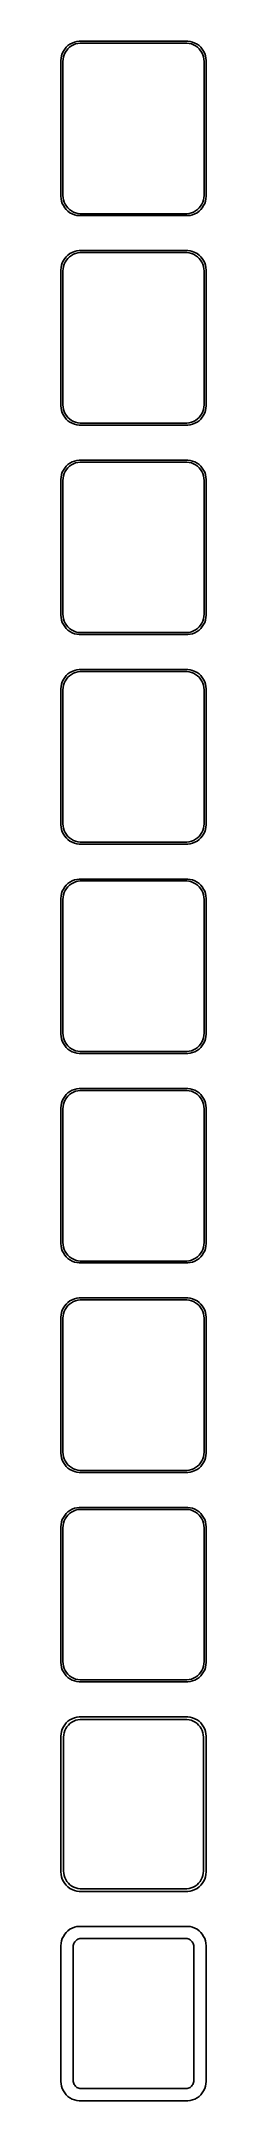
# Model space of a CAD drawing. Header units: metres. Extents: x -19 to 19, y 518 to 1048.
import ezdxf

# ---------------------------------------------------------------- set-up
doc = ezdxf.new("R2010")
doc.units = ezdxf.units.M

msp = doc.modelspace()

# ---------------------------------------------------------------- linework, layer by layer
for p, q in [((-17.7951, 1046.44), (-18.1315, 1045.91)), ((-17.3948, 1046.92), (-17.7951, 1046.44)), ((-17.6624, 1045.54), (-17.3428, 1046.04)), ((-16.9371, 1047.35), (-17.3948, 1046.92)), ((-17.3428, 1046.04), (-16.9626, 1046.5)), ((-16.9626, 1046.5), (-16.5278, 1046.91)), ((-16.4291, 1047.72), (-16.9371, 1047.35)), ((-16.5278, 1046.91), (-16.0452, 1047.26)), ((-15.8789, 1048.02), (-16.4291, 1047.72)), ((-16.0452, 1047.26), (-15.5224, 1047.55)), ((-15.2951, 1048.26), (-15.8789, 1048.02)), ((-15.5224, 1047.55), (-14.9678, 1047.77)), ((-14.6869, 1048.41), (-15.2951, 1048.26)), ((-14.9678, 1047.77), (-14.3901, 1047.92)), ((-14.0639, 1048.49), (-14.6869, 1048.41)), ((-14.3901, 1047.92), (-13.7982, 1047.99)), ((14.0639, 1048.49), (-14.0639, 1048.49)), ((-13.7982, 1047.99), (13.7982, 1047.99)), ((13.7982, 1047.99), (14.3901, 1047.92)), ((14.6869, 1048.41), (14.0639, 1048.49)), ((14.3901, 1047.92), (14.9678, 1047.77)), ((15.2951, 1048.26), (14.6869, 1048.41)), ((14.9678, 1047.77), (15.5224, 1047.55)), ((15.8789, 1048.02), (15.2951, 1048.26)), ((15.5224, 1047.55), (16.0452, 1047.26)), ((16.4291, 1047.72), (15.8789, 1048.02)), ((16.0452, 1047.26), (16.5278, 1046.91)), ((16.9371, 1047.35), (16.4291, 1047.72)), ((16.5278, 1046.91), (16.9626, 1046.5)), ((17.3948, 1046.92), (16.9371, 1047.35)), ((16.9626, 1046.5), (17.3428, 1046.04)), ((17.3428, 1046.04), (17.6624, 1045.54)), ((17.7951, 1046.44), (17.3948, 1046.92)), ((18.1315, 1045.91), (17.7951, 1046.44)), ((-18.7106, 1044.13), (-18.75, 1043.5)), ((-18.75, 1043.5), (-18.75, 1008.5)), ((-18.5929, 1044.74), (-18.7106, 1044.13)), ((-18.3989, 1045.34), (-18.5929, 1044.74)), ((-18.1315, 1045.91), (-18.3989, 1045.34)), ((-18.25, 1043.25), (-18.2125, 1043.85)), ((-18.25, 1008.75), (-18.25, 1043.25)), ((-18.2125, 1043.85), (-18.1008, 1044.43)), ((-18.1008, 1044.43), (-17.9164, 1045)), ((-17.9164, 1045), (-17.6624, 1045.54)), ((17.6624, 1045.54), (17.9164, 1045)), ((17.9164, 1045), (18.1008, 1044.43)), ((18.1008, 1044.43), (18.2125, 1043.85)), ((18.3989, 1045.34), (18.1315, 1045.91)), ((18.2125, 1043.85), (18.25, 1043.25)), ((18.25, 1043.25), (18.25, 1008.75)), ((18.5929, 1044.74), (18.3989, 1045.34)), ((18.7106, 1044.13), (18.5929, 1044.74)), ((18.75, 1043.5), (18.7106, 1044.13)), ((18.75, 1008.5), (18.75, 1043.5)), ((-18.75, 1008.5), (-18.7106, 1007.87)), ((-18.7106, 1007.87), (-18.5929, 1007.26)), ((-18.5929, 1007.26), (-18.3989, 1006.66)), ((-18.3989, 1006.66), (-18.1315, 1006.09)), ((-18.2125, 1008.15), (-18.25, 1008.75)), ((-18.1008, 1007.57), (-18.2125, 1008.15)), ((-18.1315, 1006.09), (-17.7951, 1005.56)), ((-17.9164, 1007), (-18.1008, 1007.57)), ((-17.6624, 1006.46), (-17.9164, 1007)), ((-17.7951, 1005.56), (-17.3948, 1005.08)), ((-17.3428, 1005.96), (-17.6624, 1006.46)), ((-17.3948, 1005.08), (-16.9371, 1004.65)), ((-16.9626, 1005.5), (-17.3428, 1005.96)), ((-16.5278, 1005.09), (-16.9626, 1005.5)), ((-16.9371, 1004.65), (-16.4291, 1004.28)), ((-16.0452, 1004.74), (-16.5278, 1005.09)), ((-16.4291, 1004.28), (-15.8789, 1003.98)), ((-15.5224, 1004.45), (-16.0452, 1004.74)), ((-15.8789, 1003.98), (-15.2951, 1003.74)), ((-14.9678, 1004.23), (-15.5224, 1004.45)), ((-15.2951, 1003.74), (-14.6869, 1003.59)), ((-14.3901, 1004.08), (-14.9678, 1004.23)), ((-14.6869, 1003.59), (-14.0639, 1003.51)), ((-13.7982, 1004.01), (-14.3901, 1004.08)), ((13.7982, 1004.01), (-13.7982, 1004.01)), ((14.3901, 1004.08), (13.7982, 1004.01)), ((14.0639, 1003.51), (14.6869, 1003.59)), ((14.9678, 1004.23), (14.3901, 1004.08)), ((14.6869, 1003.59), (15.2951, 1003.74)), ((15.5224, 1004.45), (14.9678, 1004.23)), ((15.2951, 1003.74), (15.8789, 1003.98)), ((16.0452, 1004.74), (15.5224, 1004.45)), ((15.8789, 1003.98), (16.4291, 1004.28)), ((16.5278, 1005.09), (16.0452, 1004.74)), ((16.4291, 1004.28), (16.9371, 1004.65)), ((16.9626, 1005.5), (16.5278, 1005.09)), ((16.9371, 1004.65), (17.3948, 1005.08)), ((17.3428, 1005.96), (16.9626, 1005.5)), ((17.6624, 1006.46), (17.3428, 1005.96)), ((17.3948, 1005.08), (17.7951, 1005.56)), ((17.9164, 1007), (17.6624, 1006.46)), ((17.7951, 1005.56), (18.1315, 1006.09)), ((18.1008, 1007.57), (17.9164, 1007)), ((18.2125, 1008.15), (18.1008, 1007.57)), ((18.1315, 1006.09), (18.3989, 1006.66)), ((18.25, 1008.75), (18.2125, 1008.15)), ((18.3989, 1006.66), (18.5929, 1007.26)), ((18.5929, 1007.26), (18.7106, 1007.87)), ((18.7106, 1007.87), (18.75, 1008.5)), ((-14.0639, 1003.51), (14.0639, 1003.51)), ((-16.9371, 993.353), (-17.3948, 992.923)), ((-16.4291, 993.722), (-16.9371, 993.353)), ((-16.5278, 992.91), (-16.0452, 993.261)), ((-15.8789, 994.024), (-16.4291, 993.722)), ((-16.0452, 993.261), (-15.5224, 993.548)), ((-15.2951, 994.255), (-15.8789, 994.024)), ((-15.5224, 993.548), (-14.9678, 993.768)), ((-14.6869, 994.411), (-15.2951, 994.255)), ((-14.9678, 993.768), (-14.3901, 993.916)), ((-14.0639, 994.49), (-14.6869, 994.411)), ((-14.3901, 993.916), (-13.7982, 993.991)), ((14.0639, 994.49), (-14.0639, 994.49)), ((-13.7982, 993.991), (13.7982, 993.991)), ((13.7982, 993.991), (14.3901, 993.916)), ((14.6869, 994.411), (14.0639, 994.49)), ((14.3901, 993.916), (14.9678, 993.768)), ((15.2951, 994.255), (14.6869, 994.411)), ((14.9678, 993.768), (15.5224, 993.548)), ((15.8789, 994.024), (15.2951, 994.255)), ((15.5224, 993.548), (16.0452, 993.261)), ((16.4291, 993.722), (15.8789, 994.024)), ((16.0452, 993.261), (16.5278, 992.91)), ((16.9371, 993.353), (16.4291, 993.722)), ((17.3948, 992.923), (16.9371, 993.353)), ((-18.7106, 990.127), (-18.75, 989.5)), ((-18.75, 989.5), (-18.75, 954.5)), ((-18.5929, 990.743), (-18.7106, 990.127)), ((-18.3989, 991.341), (-18.5929, 990.743)), ((-18.1315, 991.909), (-18.3989, 991.341)), ((-18.25, 989.25), (-18.2125, 989.845)), ((-18.25, 954.75), (-18.25, 989.25)), ((-18.2125, 989.845), (-18.1008, 990.431)), ((-17.7951, 992.439), (-18.1315, 991.909)), ((-18.1008, 990.431), (-17.9164, 990.999)), ((-17.9164, 990.999), (-17.6624, 991.538)), ((-17.3948, 992.923), (-17.7951, 992.439)), ((-17.6624, 991.538), (-17.3428, 992.042)), ((-17.3428, 992.042), (-16.9626, 992.502)), ((-16.9626, 992.502), (-16.5278, 992.91)), ((16.5278, 992.91), (16.9626, 992.502)), ((16.9626, 992.502), (17.3428, 992.042)), ((17.3428, 992.042), (17.6624, 991.538)), ((17.7951, 992.439), (17.3948, 992.923)), ((17.6624, 991.538), (17.9164, 990.999)), ((18.1315, 991.909), (17.7951, 992.439)), ((17.9164, 990.999), (18.1008, 990.431)), ((18.1008, 990.431), (18.2125, 989.845)), ((18.3989, 991.341), (18.1315, 991.909)), ((18.2125, 989.845), (18.25, 989.25)), ((18.25, 989.25), (18.25, 954.75)), ((18.5929, 990.743), (18.3989, 991.341)), ((18.7106, 990.127), (18.5929, 990.743)), ((18.75, 989.5), (18.7106, 990.127)), ((18.75, 954.5), (18.75, 989.5)), ((-18.75, 954.5), (-18.7106, 953.873)), ((-18.7106, 953.873), (-18.5929, 953.257)), ((-18.5929, 953.257), (-18.3989, 952.659)), ((-18.3989, 952.659), (-18.1315, 952.091)), ((-18.2125, 954.155), (-18.25, 954.75)), ((-18.1008, 953.569), (-18.2125, 954.155)), ((-18.1315, 952.091), (-17.7951, 951.561)), ((-17.9164, 953.001), (-18.1008, 953.569)), ((-17.6624, 952.462), (-17.9164, 953.001)), ((-17.7951, 951.561), (-17.3948, 951.077)), ((-17.3428, 951.958), (-17.6624, 952.462)), ((-17.3948, 951.077), (-16.9371, 950.647)), ((-16.9626, 951.498), (-17.3428, 951.958)), ((-16.5278, 951.09), (-16.9626, 951.498)), ((-16.9371, 950.647), (-16.4291, 950.278)), ((-16.0452, 950.739), (-16.5278, 951.09)), ((-15.5224, 950.452), (-16.0452, 950.739)), ((16.0452, 950.739), (15.5224, 950.452)), ((16.5278, 951.09), (16.0452, 950.739)), ((16.4291, 950.278), (16.9371, 950.647)), ((16.9626, 951.498), (16.5278, 951.09)), ((16.9371, 950.647), (17.3948, 951.077)), ((17.3428, 951.958), (16.9626, 951.498)), ((17.6624, 952.462), (17.3428, 951.958)), ((17.3948, 951.077), (17.7951, 951.561)), ((17.9164, 953.001), (17.6624, 952.462)), ((17.7951, 951.561), (18.1315, 952.091)), ((18.1008, 953.569), (17.9164, 953.001)), ((18.2125, 954.155), (18.1008, 953.569)), ((18.1315, 952.091), (18.3989, 952.659)), ((18.25, 954.75), (18.2125, 954.155)), ((18.3989, 952.659), (18.5929, 953.257)), ((18.5929, 953.257), (18.7106, 953.873)), ((18.7106, 953.873), (18.75, 954.5)), ((-16.4291, 950.278), (-15.8789, 949.976)), ((-15.8789, 949.976), (-15.2951, 949.745)), ((-14.9678, 950.232), (-15.5224, 950.452)), ((-15.2951, 949.745), (-14.6869, 949.589)), ((-14.3901, 950.084), (-14.9678, 950.232)), ((-14.6869, 949.589), (-14.0639, 949.51)), ((-13.7982, 950.009), (-14.3901, 950.084)), ((-14.0639, 949.51), (14.0639, 949.51)), ((13.7982, 950.009), (-13.7982, 950.009)), ((14.3901, 950.084), (13.7982, 950.009)), ((14.0639, 949.51), (14.6869, 949.589)), ((14.9678, 950.232), (14.3901, 950.084)), ((14.6869, 949.589), (15.2951, 949.745)), ((15.5224, 950.452), (14.9678, 950.232)), ((15.2951, 949.745), (15.8789, 949.976)), ((15.8789, 949.976), (16.4291, 950.278)), ((-15.8789, 940.024), (-16.4291, 939.722)), ((-15.2951, 940.255), (-15.8789, 940.024)), ((-14.6869, 940.411), (-15.2951, 940.255)), ((-14.9678, 939.768), (-14.3901, 939.916)), ((-14.0639, 940.49), (-14.6869, 940.411)), ((-14.3901, 939.916), (-13.7982, 939.991)), ((14.0639, 940.49), (-14.0639, 940.49)), ((-13.7982, 939.991), (13.7982, 939.991)), ((13.7982, 939.991), (14.3901, 939.916)), ((14.6869, 940.411), (14.0639, 940.49)), ((14.3901, 939.916), (14.9678, 939.768)), ((15.2951, 940.255), (14.6869, 940.411)), ((15.8789, 940.024), (15.2951, 940.255)), ((16.4291, 939.722), (15.8789, 940.024)), ((-18.7106, 936.127), (-18.75, 935.5)), ((-18.75, 935.5), (-18.75, 900.5)), ((-18.5929, 936.743), (-18.7106, 936.127)), ((-18.3989, 937.341), (-18.5929, 936.743)), ((-18.1315, 937.909), (-18.3989, 937.341)), ((-18.25, 935.25), (-18.2125, 935.845)), ((-18.25, 900.75), (-18.25, 935.25)), ((-18.2125, 935.845), (-18.1008, 936.431)), ((-17.7951, 938.439), (-18.1315, 937.909)), ((-18.1008, 936.431), (-17.9164, 936.999)), ((-17.9164, 936.999), (-17.6624, 937.538)), ((-17.3948, 938.923), (-17.7951, 938.439)), ((-17.6624, 937.538), (-17.3428, 938.042)), ((-16.9371, 939.353), (-17.3948, 938.923)), ((-17.3428, 938.042), (-16.9626, 938.502)), ((-16.9626, 938.502), (-16.5278, 938.91)), ((-16.4291, 939.722), (-16.9371, 939.353)), ((-16.5278, 938.91), (-16.0452, 939.261)), ((-16.0452, 939.261), (-15.5224, 939.548)), ((-15.5224, 939.548), (-14.9678, 939.768)), ((14.9678, 939.768), (15.5224, 939.548)), ((15.5224, 939.548), (16.0452, 939.261)), ((16.0452, 939.261), (16.5278, 938.91)), ((16.9371, 939.353), (16.4291, 939.722)), ((16.5278, 938.91), (16.9626, 938.502)), ((17.3948, 938.923), (16.9371, 939.353)), ((16.9626, 938.502), (17.3428, 938.042)), ((17.3428, 938.042), (17.6624, 937.538)), ((17.7951, 938.439), (17.3948, 938.923)), ((17.6624, 937.538), (17.9164, 936.999)), ((18.1315, 937.909), (17.7951, 938.439)), ((17.9164, 936.999), (18.1008, 936.431)), ((18.1008, 936.431), (18.2125, 935.845)), ((18.3989, 937.341), (18.1315, 937.909)), ((18.2125, 935.845), (18.25, 935.25)), ((18.25, 935.25), (18.25, 900.75)), ((18.5929, 936.743), (18.3989, 937.341)), ((18.7106, 936.127), (18.5929, 936.743)), ((18.75, 935.5), (18.7106, 936.127)), ((18.75, 900.5), (18.75, 935.5)), ((-18.75, 900.5), (-18.7106, 899.873)), ((-18.7106, 899.873), (-18.5929, 899.257)), ((-18.5929, 899.257), (-18.3989, 898.659)), ((-18.3989, 898.659), (-18.1315, 898.091)), ((-18.2125, 900.155), (-18.25, 900.75)), ((-18.1008, 899.569), (-18.2125, 900.155)), ((-18.1315, 898.091), (-17.7951, 897.561)), ((-17.9164, 899.001), (-18.1008, 899.569)), ((-17.6624, 898.462), (-17.9164, 899.001)), ((-17.7951, 897.561), (-17.3948, 897.077)), ((-17.3428, 897.958), (-17.6624, 898.462)), ((-16.9626, 897.498), (-17.3428, 897.958)), ((-16.5278, 897.09), (-16.9626, 897.498)), ((16.9626, 897.498), (16.5278, 897.09)), ((17.3428, 897.958), (16.9626, 897.498)), ((17.6624, 898.462), (17.3428, 897.958)), ((17.3948, 897.077), (17.7951, 897.561)), ((17.9164, 899.001), (17.6624, 898.462)), ((17.7951, 897.561), (18.1315, 898.091)), ((18.1008, 899.569), (17.9164, 899.001)), ((18.2125, 900.155), (18.1008, 899.569)), ((18.1315, 898.091), (18.3989, 898.659)), ((18.25, 900.75), (18.2125, 900.155)), ((18.3989, 898.659), (18.5929, 899.257)), ((18.5929, 899.257), (18.7106, 899.873)), ((18.7106, 899.873), (18.75, 900.5)), ((-17.3948, 897.077), (-16.9371, 896.647)), ((-16.9371, 896.647), (-16.4291, 896.278)), ((-16.0452, 896.739), (-16.5278, 897.09)), ((-16.4291, 896.278), (-15.8789, 895.976)), ((-15.5224, 896.452), (-16.0452, 896.739)), ((-15.8789, 895.976), (-15.2951, 895.745)), ((-14.9678, 896.232), (-15.5224, 896.452)), ((-15.2951, 895.745), (-14.6869, 895.589)), ((-14.3901, 896.084), (-14.9678, 896.232)), ((-14.6869, 895.589), (-14.0639, 895.51)), ((-13.7982, 896.009), (-14.3901, 896.084)), ((-14.0639, 895.51), (14.0639, 895.51)), ((13.7982, 896.009), (-13.7982, 896.009)), ((14.3901, 896.084), (13.7982, 896.009)), ((14.0639, 895.51), (14.6869, 895.589)), ((14.9678, 896.232), (14.3901, 896.084)), ((14.6869, 895.589), (15.2951, 895.745)), ((15.5224, 896.452), (14.9678, 896.232)), ((15.2951, 895.745), (15.8789, 895.976)), ((16.0452, 896.739), (15.5224, 896.452)), ((15.8789, 895.976), (16.4291, 896.278)), ((16.5278, 897.09), (16.0452, 896.739)), ((16.4291, 896.278), (16.9371, 896.647)), ((16.9371, 896.647), (17.3948, 897.077)), ((-18.7106, 882.127), (-18.75, 881.5)), ((-18.75, 881.5), (-18.75, 846.5)), ((-18.5929, 882.743), (-18.7106, 882.127)), ((-18.3989, 883.341), (-18.5929, 882.743)), ((-18.1315, 883.909), (-18.3989, 883.341)), ((-18.25, 881.25), (-18.2125, 881.845)), ((-18.2125, 881.845), (-18.1008, 882.431)), ((-17.7951, 884.439), (-18.1315, 883.909)), ((-18.1008, 882.431), (-17.9164, 882.999)), ((-17.9164, 882.999), (-17.6624, 883.538)), ((-17.3948, 884.923), (-17.7951, 884.439)), ((-17.6624, 883.538), (-17.3428, 884.042)), ((-16.9371, 885.353), (-17.3948, 884.923)), ((-17.3428, 884.042), (-16.9626, 884.502)), ((-16.9626, 884.502), (-16.5278, 884.91)), ((-16.4291, 885.722), (-16.9371, 885.353)), ((-16.5278, 884.91), (-16.0452, 885.261)), ((-15.8789, 886.024), (-16.4291, 885.722)), ((-16.0452, 885.261), (-15.5224, 885.548)), ((-15.2951, 886.255), (-15.8789, 886.024)), ((-15.5224, 885.548), (-14.9678, 885.768)), ((-14.6869, 886.411), (-15.2951, 886.255)), ((-14.9678, 885.768), (-14.3901, 885.916)), ((-14.0639, 886.49), (-14.6869, 886.411)), ((-14.3901, 885.916), (-13.7982, 885.991)), ((14.0639, 886.49), (-14.0639, 886.49)), ((-13.7982, 885.991), (13.7982, 885.991)), ((13.7982, 885.991), (14.3901, 885.916)), ((14.6869, 886.411), (14.0639, 886.49)), ((14.3901, 885.916), (14.9678, 885.768)), ((15.2951, 886.255), (14.6869, 886.411)), ((14.9678, 885.768), (15.5224, 885.548)), ((15.8789, 886.024), (15.2951, 886.255)), ((15.5224, 885.548), (16.0452, 885.261)), ((16.4291, 885.722), (15.8789, 886.024)), ((16.0452, 885.261), (16.5278, 884.91)), ((16.9371, 885.353), (16.4291, 885.722)), ((16.5278, 884.91), (16.9626, 884.502)), ((17.3948, 884.923), (16.9371, 885.353)), ((16.9626, 884.502), (17.3428, 884.042)), ((17.3428, 884.042), (17.6624, 883.538)), ((17.7951, 884.439), (17.3948, 884.923)), ((17.6624, 883.538), (17.9164, 882.999)), ((18.1315, 883.909), (17.7951, 884.439)), ((17.9164, 882.999), (18.1008, 882.431)), ((18.1008, 882.431), (18.2125, 881.845)), ((18.3989, 883.341), (18.1315, 883.909)), ((18.2125, 881.845), (18.25, 881.25)), ((18.5929, 882.743), (18.3989, 883.341)), ((18.7106, 882.127), (18.5929, 882.743)), ((18.75, 881.5), (18.7106, 882.127)), ((18.75, 846.5), (18.75, 881.5)), ((-18.25, 846.75), (-18.25, 881.25)), ((18.25, 881.25), (18.25, 846.75)), ((-18.75, 846.5), (-18.7106, 845.873)), ((-18.7106, 845.873), (-18.5929, 845.257)), ((-18.5929, 845.257), (-18.3989, 844.659)), ((-18.3989, 844.659), (-18.1315, 844.091)), ((-18.2125, 846.155), (-18.25, 846.75)), ((-18.1008, 845.569), (-18.2125, 846.155)), ((-17.9164, 845.001), (-18.1008, 845.569)), ((-17.6624, 844.462), (-17.9164, 845.001)), ((-17.3428, 843.958), (-17.6624, 844.462)), ((17.6624, 844.462), (17.3428, 843.958)), ((17.9164, 845.001), (17.6624, 844.462)), ((18.1008, 845.569), (17.9164, 845.001)), ((18.2125, 846.155), (18.1008, 845.569)), ((18.1315, 844.091), (18.3989, 844.659)), ((18.25, 846.75), (18.2125, 846.155)), ((18.3989, 844.659), (18.5929, 845.257)), ((18.5929, 845.257), (18.7106, 845.873)), ((18.7106, 845.873), (18.75, 846.5)), ((-18.1315, 844.091), (-17.7951, 843.561)), ((-17.7951, 843.561), (-17.3948, 843.077)), ((-17.3948, 843.077), (-16.9371, 842.647)), ((-16.9626, 843.498), (-17.3428, 843.958)), ((-16.5278, 843.09), (-16.9626, 843.498)), ((-16.9371, 842.647), (-16.4291, 842.278)), ((-16.0452, 842.739), (-16.5278, 843.09)), ((-16.4291, 842.278), (-15.8789, 841.976)), ((-15.5224, 842.452), (-16.0452, 842.739)), ((-15.8789, 841.976), (-15.2951, 841.745)), ((-14.9678, 842.232), (-15.5224, 842.452)), ((-15.2951, 841.745), (-14.6869, 841.589)), ((-14.3901, 842.084), (-14.9678, 842.232)), ((-14.6869, 841.589), (-14.0639, 841.51)), ((-13.7982, 842.009), (-14.3901, 842.084)), ((-14.0639, 841.51), (14.0639, 841.51)), ((13.7982, 842.009), (-13.7982, 842.009)), ((14.3901, 842.084), (13.7982, 842.009)), ((14.0639, 841.51), (14.6869, 841.589)), ((14.9678, 842.232), (14.3901, 842.084)), ((14.6869, 841.589), (15.2951, 841.745)), ((15.5224, 842.452), (14.9678, 842.232)), ((15.2951, 841.745), (15.8789, 841.976)), ((16.0452, 842.739), (15.5224, 842.452)), ((15.8789, 841.976), (16.4291, 842.278)), ((16.5278, 843.09), (16.0452, 842.739)), ((16.4291, 842.278), (16.9371, 842.647)), ((16.9626, 843.498), (16.5278, 843.09)), ((16.9371, 842.647), (17.3948, 843.077)), ((17.3428, 843.958), (16.9626, 843.498)), ((17.3948, 843.077), (17.7951, 843.561)), ((17.7951, 843.561), (18.1315, 844.091)), ((-18.5929, 828.743), (-18.7106, 828.127)), ((-18.3989, 829.341), (-18.5929, 828.743)), ((-18.1315, 829.909), (-18.3989, 829.341)), ((-18.2125, 827.845), (-18.1008, 828.431)), ((-17.7951, 830.439), (-18.1315, 829.909)), ((-18.1008, 828.431), (-17.9164, 828.999)), ((-17.9164, 828.999), (-17.6624, 829.538)), ((-17.3948, 830.923), (-17.7951, 830.439)), ((-17.6624, 829.538), (-17.3428, 830.042)), ((-16.9371, 831.353), (-17.3948, 830.923)), ((-17.3428, 830.042), (-16.9626, 830.502)), ((-16.9626, 830.502), (-16.5278, 830.91)), ((-16.4291, 831.722), (-16.9371, 831.353)), ((-16.5278, 830.91), (-16.0452, 831.261)), ((-15.8789, 832.024), (-16.4291, 831.722)), ((-16.0452, 831.261), (-15.5224, 831.548)), ((-15.2951, 832.255), (-15.8789, 832.024)), ((-15.5224, 831.548), (-14.9678, 831.768)), ((-14.6869, 832.411), (-15.2951, 832.255)), ((-14.9678, 831.768), (-14.3901, 831.916)), ((-14.0639, 832.49), (-14.6869, 832.411)), ((-14.3901, 831.916), (-13.7982, 831.991)), ((14.0639, 832.49), (-14.0639, 832.49)), ((-13.7982, 831.991), (13.7982, 831.991)), ((13.7982, 831.991), (14.3901, 831.916)), ((14.6869, 832.411), (14.0639, 832.49)), ((14.3901, 831.916), (14.9678, 831.768)), ((15.2951, 832.255), (14.6869, 832.411)), ((14.9678, 831.768), (15.5224, 831.548)), ((15.8789, 832.024), (15.2951, 832.255)), ((15.5224, 831.548), (16.0452, 831.261)), ((16.4291, 831.722), (15.8789, 832.024)), ((16.0452, 831.261), (16.5278, 830.91)), ((16.9371, 831.353), (16.4291, 831.722)), ((16.5278, 830.91), (16.9626, 830.502)), ((17.3948, 830.923), (16.9371, 831.353)), ((16.9626, 830.502), (17.3428, 830.042)), ((17.3428, 830.042), (17.6624, 829.538)), ((17.7951, 830.439), (17.3948, 830.923)), ((17.6624, 829.538), (17.9164, 828.999)), ((18.1315, 829.909), (17.7951, 830.439)), ((17.9164, 828.999), (18.1008, 828.431)), ((18.1008, 828.431), (18.2125, 827.845)), ((18.3989, 829.341), (18.1315, 829.909)), ((18.5929, 828.743), (18.3989, 829.341)), ((18.7106, 828.127), (18.5929, 828.743)), ((-18.7106, 828.127), (-18.75, 827.5)), ((-18.75, 827.5), (-18.75, 792.5)), ((-18.25, 827.25), (-18.2125, 827.845)), ((-18.25, 792.75), (-18.25, 827.25)), ((18.2125, 827.845), (18.25, 827.25)), ((18.25, 827.25), (18.25, 792.75)), ((18.75, 827.5), (18.7106, 828.127)), ((18.75, 792.5), (18.75, 827.5)), ((-18.75, 792.5), (-18.7106, 791.873)), ((-18.7106, 791.873), (-18.5929, 791.257)), ((-18.5929, 791.257), (-18.3989, 790.659)), ((-18.2125, 792.155), (-18.25, 792.75)), ((-18.1008, 791.569), (-18.2125, 792.155)), ((-17.9164, 791.001), (-18.1008, 791.569)), ((18.1008, 791.569), (17.9164, 791.001)), ((18.2125, 792.155), (18.1008, 791.569)), ((18.25, 792.75), (18.2125, 792.155)), ((18.3989, 790.659), (18.5929, 791.257)), ((18.5929, 791.257), (18.7106, 791.873)), ((18.7106, 791.873), (18.75, 792.5)), ((-18.3989, 790.659), (-18.1315, 790.091)), ((-18.1315, 790.091), (-17.7951, 789.561)), ((-17.6624, 790.462), (-17.9164, 791.001)), ((-17.7951, 789.561), (-17.3948, 789.077)), ((-17.3428, 789.958), (-17.6624, 790.462)), ((-17.3948, 789.077), (-16.9371, 788.647)), ((-16.9626, 789.498), (-17.3428, 789.958)), ((-16.5278, 789.09), (-16.9626, 789.498)), ((-16.9371, 788.647), (-16.4291, 788.278)), ((-16.0452, 788.739), (-16.5278, 789.09)), ((-16.4291, 788.278), (-15.8789, 787.976)), ((-15.5224, 788.452), (-16.0452, 788.739)), ((-15.8789, 787.976), (-15.2951, 787.745)), ((-14.9678, 788.232), (-15.5224, 788.452)), ((-15.2951, 787.745), (-14.6869, 787.589)), ((-14.3901, 788.084), (-14.9678, 788.232)), ((-14.6869, 787.589), (-14.0639, 787.51)), ((-13.7982, 788.009), (-14.3901, 788.084)), ((-14.0639, 787.51), (14.0639, 787.51)), ((13.7982, 788.009), (-13.7982, 788.009)), ((14.3901, 788.084), (13.7982, 788.009)), ((14.0639, 787.51), (14.6869, 787.589)), ((14.9678, 788.232), (14.3901, 788.084)), ((14.6869, 787.589), (15.2951, 787.745)), ((15.5224, 788.452), (14.9678, 788.232)), ((15.2951, 787.745), (15.8789, 787.976)), ((16.0452, 788.739), (15.5224, 788.452)), ((15.8789, 787.976), (16.4291, 788.278)), ((16.5278, 789.09), (16.0452, 788.739)), ((16.4291, 788.278), (16.9371, 788.647)), ((16.9626, 789.498), (16.5278, 789.09)), ((16.9371, 788.647), (17.3948, 789.077)), ((17.3428, 789.958), (16.9626, 789.498)), ((17.6624, 790.462), (17.3428, 789.958)), ((17.3948, 789.077), (17.7951, 789.561)), ((17.9164, 791.001), (17.6624, 790.462)), ((17.7951, 789.561), (18.1315, 790.091)), ((18.1315, 790.091), (18.3989, 790.659)), ((-18.3989, 775.341), (-18.5929, 774.743)), ((-18.1315, 775.909), (-18.3989, 775.341)), ((-17.7951, 776.439), (-18.1315, 775.909)), ((-17.9164, 774.999), (-17.6624, 775.538)), ((-17.3948, 776.923), (-17.7951, 776.439)), ((-17.6624, 775.538), (-17.3428, 776.042)), ((-16.9371, 777.353), (-17.3948, 776.923)), ((-17.3428, 776.042), (-16.9626, 776.502)), ((-16.9626, 776.502), (-16.5278, 776.91)), ((-16.4291, 777.722), (-16.9371, 777.353)), ((-16.5278, 776.91), (-16.0452, 777.261)), ((-15.8789, 778.024), (-16.4291, 777.722)), ((-16.0452, 777.261), (-15.5224, 777.548)), ((-15.2951, 778.255), (-15.8789, 778.024)), ((-15.5224, 777.548), (-14.9678, 777.768)), ((-14.6869, 778.411), (-15.2951, 778.255)), ((-14.9678, 777.768), (-14.3901, 777.916)), ((-14.0639, 778.49), (-14.6869, 778.411)), ((-14.3901, 777.916), (-13.7982, 777.991)), ((14.0639, 778.49), (-14.0639, 778.49)), ((-13.7982, 777.991), (13.7982, 777.991)), ((13.7982, 777.991), (14.3901, 777.916)), ((14.6869, 778.411), (14.0639, 778.49)), ((14.3901, 777.916), (14.9678, 777.768)), ((15.2951, 778.255), (14.6869, 778.411)), ((14.9678, 777.768), (15.5224, 777.548)), ((15.8789, 778.024), (15.2951, 778.255)), ((15.5224, 777.548), (16.0452, 777.261)), ((16.4291, 777.722), (15.8789, 778.024)), ((16.0452, 777.261), (16.5278, 776.91)), ((16.9371, 777.353), (16.4291, 777.722)), ((16.5278, 776.91), (16.9626, 776.502)), ((17.3948, 776.923), (16.9371, 777.353)), ((16.9626, 776.502), (17.3428, 776.042)), ((17.3428, 776.042), (17.6624, 775.538)), ((17.7951, 776.439), (17.3948, 776.923)), ((17.6624, 775.538), (17.9164, 774.999)), ((18.1315, 775.909), (17.7951, 776.439)), ((18.3989, 775.341), (18.1315, 775.909)), ((18.5929, 774.743), (18.3989, 775.341)), ((-18.7106, 774.127), (-18.75, 773.5)), ((-18.75, 773.5), (-18.75, 738.5)), ((-18.5929, 774.743), (-18.7106, 774.127)), ((-18.25, 773.25), (-18.2125, 773.845)), ((-18.25, 738.75), (-18.25, 773.25)), ((-18.2125, 773.845), (-18.1008, 774.431)), ((-18.1008, 774.431), (-17.9164, 774.999)), ((17.9164, 774.999), (18.1008, 774.431)), ((18.1008, 774.431), (18.2125, 773.845)), ((18.2125, 773.845), (18.25, 773.25)), ((18.25, 773.25), (18.25, 738.75)), ((18.7106, 774.127), (18.5929, 774.743)), ((18.75, 773.5), (18.7106, 774.127)), ((18.75, 738.5), (18.75, 773.5)), ((-18.75, 738.5), (-18.7106, 737.873)), ((-18.2125, 738.155), (-18.25, 738.75)), ((-18.1008, 737.569), (-18.2125, 738.155)), ((18.2125, 738.155), (18.1008, 737.569)), ((18.25, 738.75), (18.2125, 738.155)), ((18.7106, 737.873), (18.75, 738.5)), ((-18.7106, 737.873), (-18.5929, 737.257)), ((-18.5929, 737.257), (-18.3989, 736.659)), ((-18.3989, 736.659), (-18.1315, 736.091)), ((-18.1315, 736.091), (-17.7951, 735.561)), ((-17.9164, 737.001), (-18.1008, 737.569)), ((-17.6624, 736.462), (-17.9164, 737.001)), ((-17.7951, 735.561), (-17.3948, 735.077)), ((-17.3428, 735.958), (-17.6624, 736.462)), ((-17.3948, 735.077), (-16.9371, 734.647)), ((-16.9626, 735.498), (-17.3428, 735.958)), ((-16.5278, 735.09), (-16.9626, 735.498)), ((-16.9371, 734.647), (-16.4291, 734.278)), ((-16.0452, 734.739), (-16.5278, 735.09)), ((-16.4291, 734.278), (-15.8789, 733.976)), ((-15.5224, 734.452), (-16.0452, 734.739)), ((-15.8789, 733.976), (-15.2951, 733.745)), ((-14.9678, 734.232), (-15.5224, 734.452)), ((-15.2951, 733.745), (-14.6869, 733.589)), ((-14.3901, 734.084), (-14.9678, 734.232)), ((-14.6869, 733.589), (-14.0639, 733.51)), ((-13.7982, 734.009), (-14.3901, 734.084)), ((-14.0639, 733.51), (14.0639, 733.51)), ((13.7982, 734.009), (-13.7982, 734.009)), ((14.3901, 734.084), (13.7982, 734.009)), ((14.0639, 733.51), (14.6869, 733.589)), ((14.9678, 734.232), (14.3901, 734.084)), ((14.6869, 733.589), (15.2951, 733.745)), ((15.5224, 734.452), (14.9678, 734.232)), ((15.2951, 733.745), (15.8789, 733.976)), ((16.0452, 734.739), (15.5224, 734.452)), ((15.8789, 733.976), (16.4291, 734.278)), ((16.5278, 735.09), (16.0452, 734.739)), ((16.4291, 734.278), (16.9371, 734.647)), ((16.9626, 735.498), (16.5278, 735.09)), ((16.9371, 734.647), (17.3948, 735.077)), ((17.3428, 735.958), (16.9626, 735.498)), ((17.6624, 736.462), (17.3428, 735.958)), ((17.3948, 735.077), (17.7951, 735.561)), ((17.9164, 737.001), (17.6624, 736.462)), ((17.7951, 735.561), (18.1315, 736.091)), ((18.1008, 737.569), (17.9164, 737.001)), ((18.1315, 736.091), (18.3989, 736.659)), ((18.3989, 736.659), (18.5929, 737.257)), ((18.5929, 737.257), (18.7106, 737.873)), ((-17.7951, 722.439), (-18.1315, 721.909)), ((-17.3948, 722.923), (-17.7951, 722.439)), ((-16.9371, 723.353), (-17.3948, 722.923)), ((-17.3428, 722.042), (-16.9626, 722.502)), ((-16.9626, 722.502), (-16.5278, 722.91)), ((-16.4291, 723.722), (-16.9371, 723.353)), ((-16.5278, 722.91), (-16.0452, 723.261)), ((-15.8789, 724.024), (-16.4291, 723.722)), ((-16.0452, 723.261), (-15.5224, 723.548)), ((-15.2951, 724.255), (-15.8789, 724.024)), ((-15.5224, 723.548), (-14.9678, 723.768)), ((-14.6869, 724.411), (-15.2951, 724.255)), ((-14.9678, 723.768), (-14.3901, 723.916)), ((-14.0639, 724.49), (-14.6869, 724.411)), ((-14.3901, 723.916), (-13.7982, 723.991)), ((14.0639, 724.49), (-14.0639, 724.49)), ((-13.7982, 723.991), (13.7982, 723.991)), ((13.7982, 723.991), (14.3901, 723.916)), ((14.6869, 724.411), (14.0639, 724.49)), ((14.3901, 723.916), (14.9678, 723.768)), ((15.2951, 724.255), (14.6869, 724.411)), ((14.9678, 723.768), (15.5224, 723.548)), ((15.8789, 724.024), (15.2951, 724.255)), ((15.5224, 723.548), (16.0452, 723.261)), ((16.4291, 723.722), (15.8789, 724.024)), ((16.0452, 723.261), (16.5278, 722.91)), ((16.9371, 723.353), (16.4291, 723.722)), ((16.5278, 722.91), (16.9626, 722.502)), ((17.3948, 722.923), (16.9371, 723.353)), ((16.9626, 722.502), (17.3428, 722.042)), ((17.7951, 722.439), (17.3948, 722.923)), ((18.1315, 721.909), (17.7951, 722.439)), ((-18.7106, 720.127), (-18.75, 719.5)), ((-18.75, 719.5), (-18.75, 684.5)), ((-18.5929, 720.743), (-18.7106, 720.127)), ((-18.3989, 721.341), (-18.5929, 720.743)), ((-18.1315, 721.909), (-18.3989, 721.341)), ((-18.25, 719.25), (-18.2125, 719.845)), ((-18.25, 684.75), (-18.25, 719.25)), ((-18.2125, 719.845), (-18.1008, 720.431)), ((-18.1008, 720.431), (-17.9164, 720.999)), ((-17.9164, 720.999), (-17.6624, 721.538)), ((-17.6624, 721.538), (-17.3428, 722.042)), ((17.3428, 722.042), (17.6624, 721.538)), ((17.6624, 721.538), (17.9164, 720.999)), ((17.9164, 720.999), (18.1008, 720.431)), ((18.1008, 720.431), (18.2125, 719.845)), ((18.3989, 721.341), (18.1315, 721.909)), ((18.2125, 719.845), (18.25, 719.25)), ((18.25, 719.25), (18.25, 684.75)), ((18.5929, 720.743), (18.3989, 721.341)), ((18.7106, 720.127), (18.5929, 720.743)), ((18.75, 719.5), (18.7106, 720.127)), ((18.75, 684.5), (18.75, 719.5)), ((-18.75, 684.5), (-18.7106, 683.873)), ((-18.7106, 683.873), (-18.5929, 683.257)), ((-18.5929, 683.257), (-18.3989, 682.659)), ((-18.3989, 682.659), (-18.1315, 682.091)), ((-18.2125, 684.155), (-18.25, 684.75)), ((-18.1008, 683.569), (-18.2125, 684.155)), ((-18.1315, 682.091), (-17.7951, 681.561)), ((-17.9164, 683.001), (-18.1008, 683.569)), ((-17.6624, 682.462), (-17.9164, 683.001)), ((-17.7951, 681.561), (-17.3948, 681.077)), ((-17.3428, 681.958), (-17.6624, 682.462)), ((-17.3948, 681.077), (-16.9371, 680.647)), ((-16.9626, 681.498), (-17.3428, 681.958)), ((-16.5278, 681.09), (-16.9626, 681.498)), ((-16.9371, 680.647), (-16.4291, 680.278)), ((-16.0452, 680.739), (-16.5278, 681.09)), ((-16.4291, 680.278), (-15.8789, 679.976)), ((-15.5224, 680.452), (-16.0452, 680.739)), ((-15.8789, 679.976), (-15.2951, 679.745)), ((-14.9678, 680.232), (-15.5224, 680.452)), ((-15.2951, 679.745), (-14.6869, 679.589)), ((-14.3901, 680.084), (-14.9678, 680.232)), ((-13.7982, 680.009), (-14.3901, 680.084)), ((13.7982, 680.009), (-13.7982, 680.009)), ((14.3901, 680.084), (13.7982, 680.009)), ((14.9678, 680.232), (14.3901, 680.084)), ((14.6869, 679.589), (15.2951, 679.745)), ((15.5224, 680.452), (14.9678, 680.232)), ((15.2951, 679.745), (15.8789, 679.976)), ((16.0452, 680.739), (15.5224, 680.452)), ((15.8789, 679.976), (16.4291, 680.278)), ((16.5278, 681.09), (16.0452, 680.739)), ((16.4291, 680.278), (16.9371, 680.647)), ((16.9626, 681.498), (16.5278, 681.09)), ((16.9371, 680.647), (17.3948, 681.077)), ((17.3428, 681.958), (16.9626, 681.498)), ((17.6624, 682.462), (17.3428, 681.958)), ((17.3948, 681.077), (17.7951, 681.561)), ((17.9164, 683.001), (17.6624, 682.462)), ((17.7951, 681.561), (18.1315, 682.091)), ((18.1008, 683.569), (17.9164, 683.001)), ((18.2125, 684.155), (18.1008, 683.569)), ((18.1315, 682.091), (18.3989, 682.659)), ((18.25, 684.75), (18.2125, 684.155)), ((18.3989, 682.659), (18.5929, 683.257)), ((18.5929, 683.257), (18.7106, 683.873)), ((18.7106, 683.873), (18.75, 684.5)), ((-14.6869, 679.589), (-14.0639, 679.51)), ((-14.0639, 679.51), (14.0639, 679.51)), ((14.0639, 679.51), (14.6869, 679.589)), ((-16.9371, 669.353), (-17.3948, 668.923)), ((-16.4291, 669.722), (-16.9371, 669.353)), ((-16.5278, 668.91), (-16.0452, 669.261)), ((-15.8789, 670.024), (-16.4291, 669.722)), ((-16.0452, 669.261), (-15.5224, 669.548)), ((-15.2951, 670.255), (-15.8789, 670.024)), ((-15.5224, 669.548), (-14.9678, 669.768)), ((-14.6869, 670.411), (-15.2951, 670.255)), ((-14.9678, 669.768), (-14.3901, 669.916)), ((-14.0639, 670.49), (-14.6869, 670.411)), ((-14.3901, 669.916), (-13.7982, 669.991)), ((14.0639, 670.49), (-14.0639, 670.49)), ((-13.7982, 669.991), (13.7982, 669.991)), ((13.7982, 669.991), (14.3901, 669.916)), ((14.6869, 670.411), (14.0639, 670.49)), ((14.3901, 669.916), (14.9678, 669.768)), ((15.2951, 670.255), (14.6869, 670.411)), ((14.9678, 669.768), (15.5224, 669.548)), ((15.8789, 670.024), (15.2951, 670.255)), ((15.5224, 669.548), (16.0452, 669.261)), ((16.4291, 669.722), (15.8789, 670.024)), ((16.0452, 669.261), (16.5278, 668.91)), ((16.9371, 669.353), (16.4291, 669.722)), ((17.3948, 668.923), (16.9371, 669.353)), ((-18.7106, 666.127), (-18.75, 665.5)), ((-18.75, 665.5), (-18.75, 630.5)), ((-18.5929, 666.743), (-18.7106, 666.127)), ((-18.3989, 667.341), (-18.5929, 666.743)), ((-18.1315, 667.909), (-18.3989, 667.341)), ((-18.25, 665.25), (-18.2125, 665.845)), ((-18.25, 630.75), (-18.25, 665.25)), ((-18.2125, 665.845), (-18.1008, 666.431)), ((-17.7951, 668.439), (-18.1315, 667.909)), ((-18.1008, 666.431), (-17.9164, 666.999)), ((-17.9164, 666.999), (-17.6624, 667.538)), ((-17.3948, 668.923), (-17.7951, 668.439)), ((-17.6624, 667.538), (-17.3428, 668.042)), ((-17.3428, 668.042), (-16.9626, 668.502)), ((-16.9626, 668.502), (-16.5278, 668.91)), ((16.5278, 668.91), (16.9626, 668.502)), ((16.9626, 668.502), (17.3428, 668.042)), ((17.3428, 668.042), (17.6624, 667.538)), ((17.7951, 668.439), (17.3948, 668.923)), ((17.6624, 667.538), (17.9164, 666.999)), ((18.1315, 667.909), (17.7951, 668.439)), ((17.9164, 666.999), (18.1008, 666.431)), ((18.1008, 666.431), (18.2125, 665.845)), ((18.3989, 667.341), (18.1315, 667.909)), ((18.2125, 665.845), (18.25, 665.25)), ((18.25, 665.25), (18.25, 630.75)), ((18.5929, 666.743), (18.3989, 667.341)), ((18.7106, 666.127), (18.5929, 666.743)), ((18.75, 665.5), (18.7106, 666.127)), ((18.75, 630.5), (18.75, 665.5)), ((-18.75, 630.5), (-18.7106, 629.873)), ((-18.7106, 629.873), (-18.5929, 629.257)), ((-18.5929, 629.257), (-18.3989, 628.659)), ((-18.3989, 628.659), (-18.1315, 628.091)), ((-18.2125, 630.155), (-18.25, 630.75)), ((-18.1008, 629.569), (-18.2125, 630.155)), ((-18.1315, 628.091), (-17.7951, 627.561)), ((-17.9164, 629.001), (-18.1008, 629.569)), ((-17.6624, 628.462), (-17.9164, 629.001)), ((-17.7951, 627.561), (-17.3948, 627.077)), ((-17.3428, 627.958), (-17.6624, 628.462)), ((-17.3948, 627.077), (-16.9371, 626.647)), ((-16.9626, 627.498), (-17.3428, 627.958)), ((-16.5278, 627.09), (-16.9626, 627.498)), ((-16.9371, 626.647), (-16.4291, 626.278)), ((-16.0452, 626.739), (-16.5278, 627.09)), ((-15.5224, 626.452), (-16.0452, 626.739)), ((16.0452, 626.739), (15.5224, 626.452)), ((16.5278, 627.09), (16.0452, 626.739)), ((16.4291, 626.278), (16.9371, 626.647)), ((16.9626, 627.498), (16.5278, 627.09)), ((16.9371, 626.647), (17.3948, 627.077)), ((17.3428, 627.958), (16.9626, 627.498)), ((17.6624, 628.462), (17.3428, 627.958)), ((17.3948, 627.077), (17.7951, 627.561)), ((17.9164, 629.001), (17.6624, 628.462)), ((17.7951, 627.561), (18.1315, 628.091)), ((18.1008, 629.569), (17.9164, 629.001)), ((18.2125, 630.155), (18.1008, 629.569)), ((18.1315, 628.091), (18.3989, 628.659)), ((18.25, 630.75), (18.2125, 630.155)), ((18.3989, 628.659), (18.5929, 629.257)), ((18.5929, 629.257), (18.7106, 629.873)), ((18.7106, 629.873), (18.75, 630.5)), ((-16.4291, 626.278), (-15.8789, 625.976)), ((-15.8789, 625.976), (-15.2951, 625.745)), ((-14.9678, 626.232), (-15.5224, 626.452)), ((-15.2951, 625.745), (-14.6869, 625.589)), ((-14.3901, 626.084), (-14.9678, 626.232)), ((-14.6869, 625.589), (-14.0639, 625.51)), ((-13.7982, 626.009), (-14.3901, 626.084)), ((-14.0639, 625.51), (14.0639, 625.51)), ((13.7982, 626.009), (-13.7982, 626.009)), ((14.3901, 626.084), (13.7982, 626.009)), ((14.0639, 625.51), (14.6869, 625.589)), ((14.9678, 626.232), (14.3901, 626.084)), ((14.6869, 625.589), (15.2951, 625.745)), ((15.5224, 626.452), (14.9678, 626.232)), ((15.2951, 625.745), (15.8789, 625.976)), ((15.8789, 625.976), (16.4291, 626.278)), ((-15.8789, 616.024), (-16.4291, 615.722)), ((-15.2951, 616.255), (-15.8789, 616.024)), ((-14.6869, 616.411), (-15.2951, 616.255)), ((-14.0639, 616.49), (-14.6869, 616.411)), ((14.0639, 616.49), (-14.0639, 616.49)), ((14.6869, 616.411), (14.0639, 616.49)), ((15.2951, 616.255), (14.6869, 616.411)), ((15.8789, 616.024), (15.2951, 616.255)), ((16.4291, 615.722), (15.8789, 616.024)), ((-18.7106, 612.127), (-18.75, 611.5)), ((-18.75, 611.5), (-18.75, 576.5)), ((-18.5929, 612.743), (-18.7106, 612.127)), ((-18.3989, 613.341), (-18.5929, 612.743)), ((-18.1315, 613.909), (-18.3989, 613.341)), ((-17.7951, 614.439), (-18.1315, 613.909)), ((-18.0784, 611.25), (-18.0423, 611.824)), ((-18.0784, 576.75), (-18.0784, 611.25)), ((-18.0423, 611.824), (-17.9346, 612.389)), ((-17.9346, 612.389), (-17.7569, 612.935)), ((-17.3948, 614.923), (-17.7951, 614.439)), ((-17.7569, 612.935), (-17.5121, 613.456)), ((-17.5121, 613.456), (-17.204, 613.941)), ((-16.9371, 615.353), (-17.3948, 614.923)), ((-17.204, 613.941), (-16.8375, 614.384)), ((-16.4291, 615.722), (-16.9371, 615.353)), ((-16.8375, 614.384), (-16.4184, 614.778)), ((-16.4184, 614.778), (-15.9532, 615.116)), ((-15.9532, 615.116), (-15.4494, 615.393)), ((-15.4494, 615.393), (-14.9148, 615.604)), ((-14.9148, 615.604), (-14.3579, 615.747)), ((-14.3579, 615.747), (-13.7875, 615.819)), ((-13.7875, 615.819), (13.7875, 615.819)), ((13.7875, 615.819), (14.3579, 615.747)), ((14.3579, 615.747), (14.9148, 615.604)), ((14.9148, 615.604), (15.4494, 615.393)), ((15.4494, 615.393), (15.9532, 615.116)), ((15.9532, 615.116), (16.4184, 614.778)), ((16.4184, 614.778), (16.8375, 614.384)), ((16.9371, 615.353), (16.4291, 615.722)), ((16.8375, 614.384), (17.204, 613.941)), ((17.3948, 614.923), (16.9371, 615.353)), ((17.204, 613.941), (17.5121, 613.456)), ((17.7951, 614.439), (17.3948, 614.923)), ((17.5121, 613.456), (17.7569, 612.935)), ((17.7569, 612.935), (17.9346, 612.389)), ((18.1315, 613.909), (17.7951, 614.439)), ((17.9346, 612.389), (18.0423, 611.824)), ((18.0423, 611.824), (18.0784, 611.25)), ((18.0784, 611.25), (18.0784, 576.75)), ((18.3989, 613.341), (18.1315, 613.909)), ((18.5929, 612.743), (18.3989, 613.341)), ((18.7106, 612.127), (18.5929, 612.743)), ((18.75, 611.5), (18.7106, 612.127)), ((18.75, 576.5), (18.75, 611.5)), ((-18.75, 576.5), (-18.7106, 575.873)), ((-18.7106, 575.873), (-18.5929, 575.257)), ((-18.5929, 575.257), (-18.3989, 574.659)), ((-18.3989, 574.659), (-18.1315, 574.091)), ((-18.1315, 574.091), (-17.7951, 573.561)), ((-18.0423, 576.176), (-18.0784, 576.75)), ((-17.9346, 575.611), (-18.0423, 576.176)), ((-17.7569, 575.065), (-17.9346, 575.611)), ((-17.7951, 573.561), (-17.3948, 573.077)), ((-17.5121, 574.544), (-17.7569, 575.065)), ((-17.204, 574.059), (-17.5121, 574.544)), ((-16.8375, 573.616), (-17.204, 574.059)), ((-16.4184, 573.222), (-16.8375, 573.616)), ((16.8375, 573.616), (16.4184, 573.222)), ((17.204, 574.059), (16.8375, 573.616)), ((17.5121, 574.544), (17.204, 574.059)), ((17.3948, 573.077), (17.7951, 573.561)), ((17.7569, 575.065), (17.5121, 574.544)), ((17.9346, 575.611), (17.7569, 575.065)), ((17.7951, 573.561), (18.1315, 574.091)), ((18.0423, 576.176), (17.9346, 575.611)), ((18.0784, 576.75), (18.0423, 576.176)), ((18.1315, 574.091), (18.3989, 574.659)), ((18.3989, 574.659), (18.5929, 575.257)), ((18.5929, 575.257), (18.7106, 575.873)), ((18.7106, 575.873), (18.75, 576.5)), ((-17.3948, 573.077), (-16.9371, 572.647)), ((-16.9371, 572.647), (-16.4291, 572.278)), ((-16.4291, 572.278), (-15.8789, 571.976)), ((-15.9532, 572.884), (-16.4184, 573.222)), ((-15.4494, 572.607), (-15.9532, 572.884)), ((-15.8789, 571.976), (-15.2951, 571.745)), ((-14.9148, 572.396), (-15.4494, 572.607)), ((-15.2951, 571.745), (-14.6869, 571.589)), ((-14.3579, 572.253), (-14.9148, 572.396)), ((-14.6869, 571.589), (-14.0639, 571.51)), ((-13.7875, 572.181), (-14.3579, 572.253)), ((-14.0639, 571.51), (14.0639, 571.51)), ((13.7875, 572.181), (-13.7875, 572.181)), ((14.3579, 572.253), (13.7875, 572.181)), ((14.0639, 571.51), (14.6869, 571.589)), ((14.9148, 572.396), (14.3579, 572.253)), ((14.6869, 571.589), (15.2951, 571.745)), ((15.4494, 572.607), (14.9148, 572.396)), ((15.2951, 571.745), (15.8789, 571.976)), ((15.9532, 572.884), (15.4494, 572.607)), ((15.8789, 571.976), (16.4291, 572.278)), ((16.4184, 573.222), (15.9532, 572.884)), ((16.4291, 572.278), (16.9371, 572.647)), ((16.9371, 572.647), (17.3948, 573.077)), ((-18.7106, 558.127), (-18.75, 557.5)), ((-18.5929, 558.743), (-18.7106, 558.127)), ((-18.3989, 559.341), (-18.5929, 558.743)), ((-18.1315, 559.909), (-18.3989, 559.341)), ((-17.7951, 560.439), (-18.1315, 559.909)), ((-17.3948, 560.923), (-17.7951, 560.439)), ((-16.9371, 561.353), (-17.3948, 560.923)), ((-16.4291, 561.722), (-16.9371, 561.353)), ((-15.8789, 562.024), (-16.4291, 561.722)), ((-15.2951, 562.255), (-15.8789, 562.024)), ((-15.593, 557.514), (-15.5434, 557.775)), ((-15.5434, 557.775), (-15.4615, 558.027)), ((-15.4615, 558.027), (-15.3487, 558.266)), ((-15.3487, 558.266), (-15.2067, 558.49)), ((-14.6869, 562.411), (-15.2951, 562.255)), ((-15.2067, 558.49), (-15.0378, 558.694)), ((-15.0378, 558.694), (-14.8447, 558.875)), ((-14.8447, 558.875), (-14.6304, 559.031)), ((-14.0639, 562.49), (-14.6869, 562.411)), ((-14.6304, 559.031), (-14.3982, 559.159)), ((-14.3982, 559.159), (-14.1519, 559.256)), ((-14.1519, 559.256), (-13.8953, 559.322)), ((14.0639, 562.49), (-14.0639, 562.49)), ((-13.8953, 559.322), (-13.6325, 559.355)), ((-13.6325, 559.355), (13.6325, 559.355)), ((13.6325, 559.355), (13.8953, 559.322)), ((13.8953, 559.322), (14.1519, 559.256)), ((14.6869, 562.411), (14.0639, 562.49)), ((14.1519, 559.256), (14.3982, 559.159)), ((14.3982, 559.159), (14.6304, 559.031)), ((14.6304, 559.031), (14.8447, 558.875)), ((15.2951, 562.255), (14.6869, 562.411)), ((14.8447, 558.875), (15.0378, 558.694)), ((15.0378, 558.694), (15.2067, 558.49)), ((15.2067, 558.49), (15.3487, 558.266)), ((15.8789, 562.024), (15.2951, 562.255)), ((15.3487, 558.266), (15.4615, 558.027)), ((15.4615, 558.027), (15.5434, 557.775)), ((15.5434, 557.775), (15.593, 557.514)), ((16.4291, 561.722), (15.8789, 562.024)), ((16.9371, 561.353), (16.4291, 561.722)), ((17.3948, 560.923), (16.9371, 561.353)), ((17.7951, 560.439), (17.3948, 560.923)), ((18.1315, 559.909), (17.7951, 560.439)), ((18.3989, 559.341), (18.1315, 559.909)), ((18.5929, 558.743), (18.3989, 559.341)), ((18.7106, 558.127), (18.5929, 558.743)), ((18.75, 557.5), (18.7106, 558.127)), ((-18.75, 557.5), (-18.75, 522.5)), ((-15.6096, 557.25), (-15.593, 557.514)), ((-15.6096, 522.75), (-15.6096, 557.25)), ((15.593, 557.514), (15.6096, 557.25)), ((15.6096, 557.25), (15.6096, 522.75)), ((18.75, 522.5), (18.75, 557.5)), ((-18.75, 522.5), (-18.7106, 521.873)), ((-18.7106, 521.873), (-18.5929, 521.257)), ((-18.5929, 521.257), (-18.3989, 520.659)), ((-18.3989, 520.659), (-18.1315, 520.091)), ((-15.593, 522.486), (-15.6096, 522.75)), ((-15.5434, 522.225), (-15.593, 522.486)), ((-15.4615, 521.973), (-15.5434, 522.225)), ((-15.3487, 521.734), (-15.4615, 521.973)), ((-15.2067, 521.51), (-15.3487, 521.734)), ((-15.0378, 521.306), (-15.2067, 521.51)), ((-14.8447, 521.125), (-15.0378, 521.306)), ((-14.6304, 520.969), (-14.8447, 521.125)), ((-14.3982, 520.841), (-14.6304, 520.969)), ((-14.1519, 520.744), (-14.3982, 520.841)), ((-13.8953, 520.678), (-14.1519, 520.744)), ((-13.6325, 520.645), (-13.8953, 520.678)), ((13.6325, 520.645), (-13.6325, 520.645)), ((13.8953, 520.678), (13.6325, 520.645)), ((14.1519, 520.744), (13.8953, 520.678)), ((14.3982, 520.841), (14.1519, 520.744)), ((14.6304, 520.969), (14.3982, 520.841)), ((14.8447, 521.125), (14.6304, 520.969)), ((15.0378, 521.306), (14.8447, 521.125)), ((15.2067, 521.51), (15.0378, 521.306)), ((15.3487, 521.734), (15.2067, 521.51)), ((15.4615, 521.973), (15.3487, 521.734)), ((15.5434, 522.225), (15.4615, 521.973)), ((15.593, 522.486), (15.5434, 522.225)), ((15.6096, 522.75), (15.593, 522.486)), ((18.1315, 520.091), (18.3989, 520.659)), ((18.3989, 520.659), (18.5929, 521.257)), ((18.5929, 521.257), (18.7106, 521.873)), ((18.7106, 521.873), (18.75, 522.5)), ((-18.1315, 520.091), (-17.7951, 519.561)), ((-17.7951, 519.561), (-17.3948, 519.077)), ((-17.3948, 519.077), (-16.9371, 518.647)), ((-16.9371, 518.647), (-16.4291, 518.278)), ((-16.4291, 518.278), (-15.8789, 517.976)), ((-15.8789, 517.976), (-15.2951, 517.745)), ((-15.2951, 517.745), (-14.6869, 517.589)), ((-14.6869, 517.589), (-14.0639, 517.51)), ((-14.0639, 517.51), (14.0639, 517.51)), ((14.0639, 517.51), (14.6869, 517.589)), ((14.6869, 517.589), (15.2951, 517.745)), ((15.2951, 517.745), (15.8789, 517.976)), ((15.8789, 517.976), (16.4291, 518.278)), ((16.4291, 518.278), (16.9371, 518.647)), ((16.9371, 518.647), (17.3948, 519.077)), ((17.3948, 519.077), (17.7951, 519.561)), ((17.7951, 519.561), (18.1315, 520.091))]:
    msp.add_line(p, q)

doc.saveas('drawing.dxf')
